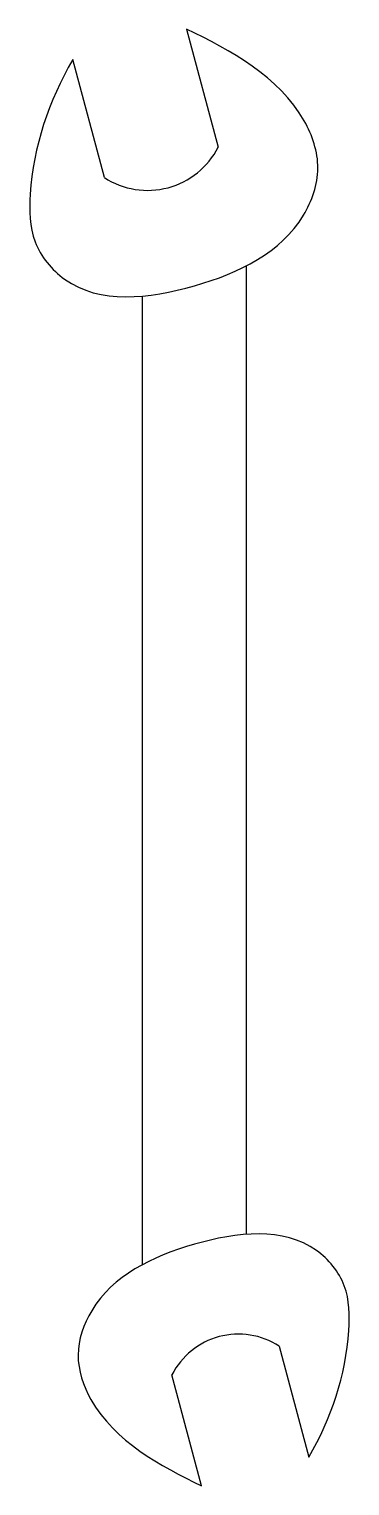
# Model space of a CAD drawing. Header units: millimetres. Extents: x -4.97 to -3.15, y 104.82 to 113.09.
import ezdxf

# ---------------------------------------------------------------- set-up
doc = ezdxf.new("R2010")
doc.units = ezdxf.units.MM

msp = doc.modelspace()

# ---------------------------------------------------------------- linework, layer by layer
at = {"color": 7, "linetype": 'Continuous', "lineweight": 25}
for p, q in [((-4.0766, 113.0918), (-3.8971, 112.4223)), ((-4.5436, 112.249), (-4.723, 112.9186)), ((-3.7374, 106.2516), (-3.7374, 111.7484)), ((-4.3279, 106.0793), (-4.3279, 111.5767)), ((-3.5517, 105.6174), (-3.3829, 104.9872)), ((-3.9913, 104.8241), (-4.1602, 105.4543))]:
    msp.add_line(p, q, dxfattribs=at)
for centre, radius, start, end in [((-4.2986, 112.6276), 0.4509, 237.0892, 332.9108), ((-3.7823, 105.2611), 0.4244, 57.0892, 152.9108)]:
    msp.add_arc(centre, radius, start, end, dxfattribs=at)
for points in [[(-4.723, 112.9186), (-4.8592, 112.6835), (-4.9756, 112.341), (-4.9669, 111.8764), (-4.6728, 111.5179), (-4.0099, 111.5932), (-3.452, 111.868), (-3.2992, 112.3032), (-3.4603, 112.7737), (-3.8303, 112.9737), (-4.0766, 113.0918)], [(-3.3829, 104.9872), (-3.2547, 105.2085), (-3.1452, 105.5308), (-3.1534, 105.968), (-3.4302, 106.3055), (-4.0541, 106.2346), (-4.5792, 105.976), (-4.7229, 105.5664), (-4.5714, 105.1236), (-4.2231, 104.9353), (-3.9913, 104.8241)]]:
    msp.add_open_spline(points, degree=3, knots=[0, 0, 0, 0, 0.190301, 0.254231, 0.318162, 0.492159, 0.666156, 0.732123, 0.798089, 1, 1, 1, 1], dxfattribs=at)

doc.saveas('drawing.dxf')
